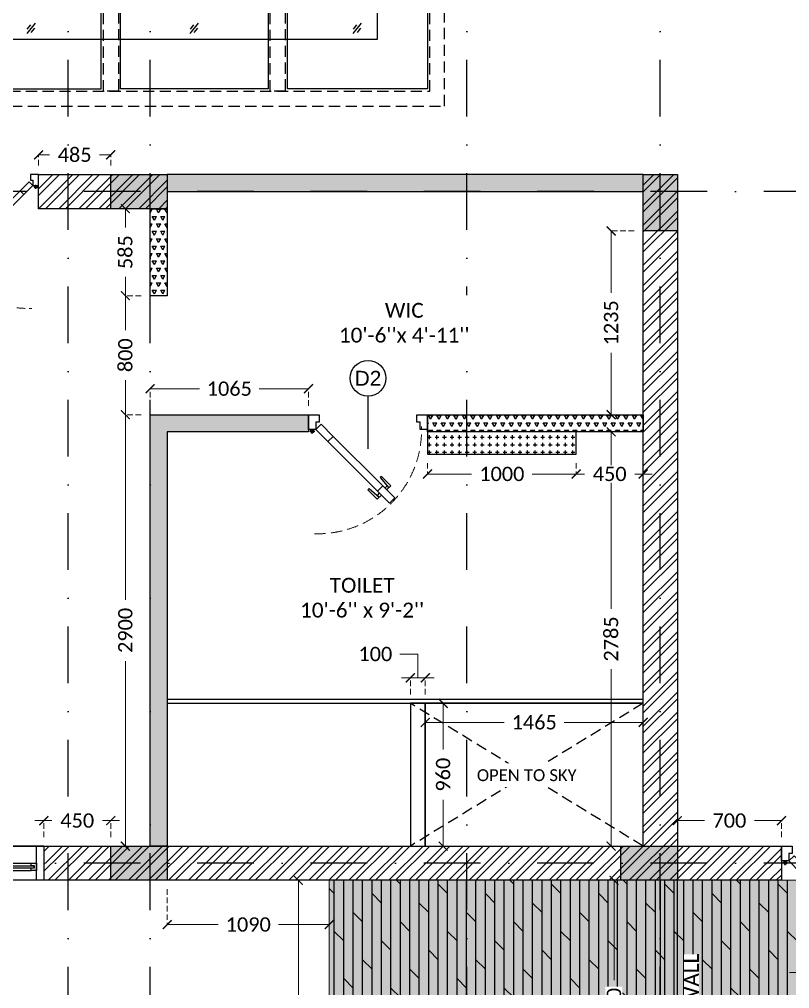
# Model space of a CAD drawing. Header units: millimetres. Extents: x -15000 to 28550, y -17045 to 28620.
# Drawn here: x 4116 to 9295, y -728 to 5787 of the extents above; entities that cross this region are included whole.
import ezdxf
from ezdxf.enums import TextEntityAlignment as Align

# ---------------------------------------------------------------- set-up
doc = ezdxf.new("R2010")
doc.units = ezdxf.units.MM
doc.header["$LTSCALE"] = 150
for name, pattern in [('$ZCDB_AUDIT_GENERATED_701D', [0]), ('3BHK-W(SB)$0$HIDDEN', [0.375, 0.25, -0.125]), ('DASHDOTX2', [50.8, 25.4, -12.7, 0, -12.7]), ('DASHED', [0.75, 0.5, -0.25])]:
    doc.linetypes.add(name, pattern=pattern)
for name, color, linetype in [('ad-Column', 3, 'Continuous'), ('ad-Column Hatch', 125, 'Continuous'), ('ad-Door', 11, 'Continuous'), ('ad-Elevation 10', 8, 'Continuous'), ('ad-Furniture', 8, 'Continuous'), ('ad-Grid', 8, 'DASHDOTX2'), ('ad-Ledge wall', 6, 'Continuous'), ('ad-Text main', 7, 'Continuous'), ('ad-Text Main_Door&window Label', 7, 'Continuous'), ('ad-Wall', 240, 'Continuous'), ('ad-Wall hatch', 8, 'Continuous')]:
    doc.layers.add(name, color=color, linetype=linetype)
doc.layers.add('ad-Dimension', color=5, linetype='Continuous', lineweight=0, true_color=0x0000ff)
doc.layers.add('ad-Glass Sectionline', color=140, linetype='Continuous', true_color=0x00bfff)
doc.layers.add('ad-Verandah', color=7, linetype='Continuous', true_color=0xa57c52)
doc.layers.get('ad-Furniture').off()
doc.styles.add('6 U T S R N_Corridor-Basement$0$Standard', font='arial.ttf')
doc.styles.add('New Text Style', font='arial.ttf', dxfattribs={"height": 100})
doc.styles.get("Standard").update_dxf_attribs({"font": 'calibril.ttf'})
doc.dimstyles.new('A-75-DIM-INT (Framing)', dxfattribs={"dimscale": 100, "dimtxt": 0.8, "dimasz": 0.5, "dimexe": 0, "dimexo": 0.5, "dimgap": 0.5, "dimtad": 0, "dimdec": 0, "dimdsep": 46, "dimtxsty": 'Standard', "dimblk": 'ARCHTICK', "dimcen": 0.025, "dimclrd": 256, "dimclre": 256, "dimclrt": 256, "dimazin": 2, "dimtfac": 1, "dimtdec": 0, "dimtmove": 1, "dimatfit": 0, "dimldrblk": 'ARCHTICK', "dimfxl": 1, "dimtfill": 1, "dimtolj": 1, "dimtzin": 0, "dimarcsym": 0})
pattern_1 = [(60, (4995, 230), (-28.575, 49.49335), [28.575, -28.575]), (120, (4995, 230), (-57.15, 3e-08), [28.575, -28.575]), (0, (4980.712, 254.747), (28.575, 49.49335), [28.575, -28.575])]
pattern_2 = [(60, (4995, 230), (-28.575, 49.49335), [28.575, -28.575]), (120, (4995, 230), (-57.15, 3e-08), [28.575, -28.575]), (0, (4980.712, 254.747), (28.575, 49.49335), [28.575, -28.575])]

# ---------------------------------------------------------------- blocks, each defined once
blk = doc.blocks.new('1625E_Grid')
at = {"layer": 'ad-Grid', "ltscale": 0.1}
for points in [[(5348.6, -4463.6), (5348.6, -4213.6), (4995, -4010), (4995, 16020), (5348.6, 16223.6), (5348.6, 16473.6)], [(4445, -4010), (4445, 16020)], [(7125, -4010), (7125, 16020)], [(8425, -4010), (8425, 16020)], [(15600, 4630), (-1800, 4630)], [(15600, 115), (-1800, 115)]]:
    blk.add_lwpolyline(points, dxfattribs=at)
blk = doc.blocks.new('zw$3055')
at = {"layer": 'ad-Verandah', "transparency": 33554559}
h = blk.add_hatch(color=256, dxfattribs=at)
h.dxf.hatch_style = 1
h.paths.add_polyline_path([(13640, -8875), (12120, -8875), (12120, -13620), (6200, -13620), (6200, -15670), (13640, -15670)])
at = {"layer": 'ad-Verandah', "transparency": 33554687}
h = blk.add_hatch(dxfattribs=at)
h.set_pattern_fill('DOLMIT', color=256, scale=10, angle=90)
h.set_pattern_definition([(90, (-1084315.54, 661200.024), (-63.5, 5e-14), []), (135, (-1084315.54, 661200.02), (-126.999913, -126.999913), [89.80256, -179.605122])])
h.paths.add_polyline_path([(13640, -8875), (12120, -8875), (12120, -13620), (6200, -13620), (6200, -15670), (13640, -15670)])
at = {"layer": 'ad-Verandah', "lineweight": 9}
blk.add_lwpolyline([(13640, -8875), (12120, -8875), (12120, -13620), (6200, -13620), (6200, -15670), (13640, -15670)], close=True, dxfattribs=at)
blk = doc.blocks.new('zw$6AA0')
at = {"layer": 'ad-Column Hatch', "transparency": 33554687}
h = blk.add_hatch(color=256, dxfattribs=at)
h.dxf.hatch_style = 1
h.paths.add_polyline_path([(0, -230), (380, -230), (380, 0), (0, 0)])
at = {"layer": 'ad-Column'}
blk.add_lwpolyline([(0, -230), (380, -230), (380, 0), (0, 0)], close=True, dxfattribs=at)
blk = doc.blocks.new('1625E_Columns')
at = {"layer": 'ad-Column', "xscale": -1}
for p, rotation in [((5110, 4745), 359.9999999999997), ((8310, 4745), 90), ((4730, 0), 180), ((8160, 0), 180)]:
    blk.add_blockref('zw$6AA0', p, dxfattribs=dict(at, rotation=rotation))
blk = doc.blocks.new('A$Cfbd26d3a')
at = {"transparency": 33554559}
h = blk.add_hatch(color=256, dxfattribs=at)
h.dxf.hatch_style = 1
h.set_gradient(color1=(153, 204, 0), color2=(63, 127, 0), name='INVSPHERICAL')
h.paths.add_polyline_path([(0, 960), (-1465, 960), (-1465, 0), (0, 0)])
at = {"layer": 'ad-Elevation 10', "linetype": 'DASHED'}
for points in [[(0, 0), (-1565, 960)], [(0, 960), (-1565, 0)]]:
    blk.add_lwpolyline(points, dxfattribs=at)
at = {"layer": 'ad-Elevation 10'}
for points in [[(-1565, 0), (-1465, 0), (-1465, 960), (-1565, 960)], [(0, 960), (-1465, 960), (-1465, 0), (0, 0)]]:
    blk.add_lwpolyline(points, close=True, dxfattribs=at)
at = {"layer": 'ad-Text main', "color": 0, "insert": (-782.6, 476.4), "char_height": 80, "width": 664.949, "attachment_point": 5, "bg_fill": 2}
blk.add_mtext('OPEN TO SKY', dxfattribs=at)
blk = doc.blocks.new('$ZCDB_AUDIT_GENERATED_C85C')
at = {"color": 8}
for points in [[(675, 75), (141.8, 359.5)], [(625, 75), (75, 75)], [(50, 25), (50, 0), (0, 0), (0, 50), (25, 50)], [(700, 0), (0, 0)], [(625, 25), (75, 25)], [(675, 50), (700, 50), (700, 0), (650, 0), (650, 25)]]:
    blk.add_lwpolyline(points, dxfattribs=at)
for points in [[(75, 25), (25, 25), (25, 75), (75, 75)], [(675, 25), (625, 25), (625, 75), (675, 75)]]:
    blk.add_lwpolyline(points, close=True, dxfattribs=at)
at = {"color": 140}
for points in [[(625, 60), (75, 60)], [(625, 40), (75, 40)]]:
    blk.add_lwpolyline(points, dxfattribs=at)
at = {"color": 8, "linetype": '$ZCDB_AUDIT_GENERATED_701D'}
blk.add_arc((497.1, 38.3), 473.6, 122.81509, 175.55912, dxfattribs=at)
blk = doc.blocks.new('*U69')
blk.add_blockref('$ZCDB_AUDIT_GENERATED_C85C', (0, 0))
blk = doc.blocks.new('zw$D357')
at = {"layer": 'ad-Elevation 10', "insert": (210.4, -857.9), "char_height": 100, "width": 720.07, "attachment_point": 5, "rotation": 90, "style": '6 U T S R N_Corridor-Basement$0$Standard', "bg_fill": 3, "box_fill_scale": 1, "bg_fill_color": 257, "bg_fill_transparency": 0}
blk.add_mtext('{\\fCalibri Light|b0|i0|c0|p34;JAALI WALL}', dxfattribs=at)
blk.add_wipeout([(0, 0), (115, 0), (115, -1750), (0, -1750)])
at = {"layer": 'ad-Elevation 10'}
blk.add_lwpolyline([(115, -1750), (115, 0), (0, 0), (0, -1750)], close=True, dxfattribs=at)
blk = doc.blocks.new('zw$EEF9')
at = {"layer": 'ad-Glass Sectionline'}
for points in [[(-28.2, -34.6), (28.2, 34.6)], [(-26.8, -5.8), (-3.4, 23.4)], [(-0.3, -27.4), (23.6, 1.4)]]:
    blk.add_lwpolyline(points, dxfattribs=at)
blk = doc.blocks.new('A$C27ce84ff')
at = {"true_color": 0x7f5f3f, "transparency": 33554610}
h = blk.add_hatch(dxfattribs=at)
h.set_pattern_fill('DOTS', color=37, scale=20, angle=360)
h.set_pattern_definition([(360, (-800139.518, 271344.397), (15.875, 31.75), [0, -31.75])])
h.paths.add_polyline_path([(450, -2530), (2915, -2530), (2915, -450), (450, -450)])
at = {"layer": 'ad-Elevation 10', "linetype": 'DASHED'}
for points in [[(0, -2980), (3365, -2980), (3365, 0), (0, 0)], [(100, -2880), (3265, -2880), (3265, -100), (100, -100)], [(1071.7, -100), (1171.7, -100), (1171.7, -2880), (1071.7, -2880)], [(2193.3, -100), (2293.3, -100), (2293.3, -2880), (2193.3, -2880)], [(100, -943.3), (3265, -943.3), (3265, -1043.3), (100, -1043.3)], [(100, -1936.7), (3265, -1936.7), (3265, -2036.7), (100, -2036.7)]]:
    blk.add_lwpolyline(points, close=True, dxfattribs=at)
at = {"layer": 'ad-Elevation 10'}
blk.add_lwpolyline([(450, -2530), (2915, -2530), (2915, -450), (450, -450)], close=True, dxfattribs=at)
at = {"layer": 'ad-Glass Sectionline', "transparency": 33554585}
for points in [[(115, -115), (1056.7, -115), (1056.7, -928.3), (115, -928.3)], [(1186.7, -115), (2178.3, -115), (2178.3, -928.3), (1186.7, -928.3)], [(2308.3, -115), (3250, -115), (3250, -928.3), (2308.3, -928.3)], [(115, -1058.3), (1056.7, -1058.3), (1056.7, -1921.7), (115, -1921.7)], [(1186.7, -1058.3), (2178.3, -1058.3), (2178.3, -1921.7), (1186.7, -1921.7)], [(2308.3, -1058.3), (3250, -1058.3), (3250, -1921.7), (2308.3, -1921.7)], [(1056.7, -2051.7), (115, -2051.7), (115, -2865), (1056.7, -2865)], [(1186.7, -2051.7), (2178.3, -2051.7), (2178.3, -2865), (1186.7, -2865)], [(2308.3, -2051.7), (3250, -2051.7), (3250, -2865), (2308.3, -2865)]]:
    blk.add_lwpolyline(points, close=True, dxfattribs=at)
for p in [(585.8, -521.7), (1682.5, -521.7), (2779.2, -521.7), (585.8, -1490), (1682.4, -1488.3), (2779.2, -1490), (585.8, -2458.3), (1682.5, -2458.3), (2779.2, -2458.3)]:
    blk.add_blockref('zw$EEF9', p)
at = {"layer": 'ad-Text main', "insert": (1682.5, 80.9), "char_height": 80, "width": 1164.819, "attachment_point": 5}
blk.add_mtext('SKYLIGHT ABOVE', dxfattribs=at)
blk = doc.blocks.new('zw$2927')
for name, p in [('A$C27ce84ff', (-8510, -5435)), ('A$Cfbd26d3a', (-3810, -13390))]:
    blk.add_blockref(name, p)
at = {"layer": 'ad-Furniture'}
blk.add_blockref('zw$D357', (-3695, -13620), dxfattribs=at)
at = {"layer": 'ad-Glass Sectionline'}
blk.add_lwpolyline([(-3810, -12405), (-7010, -12405), (-7010, -12430), (-3810, -12430)], close=True, dxfattribs=at)
at = {"xscale": -1, "rotation": 179.9999999999999}
blk.add_blockref('*U69', (-6075, -12405), dxfattribs=at)
blk = doc.blocks.new('*U76')
for p, q in [((8.3, -111.1), (41.7, -111.1)), ((25, -127.8), (25, -94.4)), ((528.5, -478), (513.6, -492.9)), ((463.3, -543.1), (478.2, -528.2))]:
    blk.add_line(p, q)
for points in [[(50, -100), (0, -100), (0, 0), (71.4, 0), (71.4, -35.7), (71.4, -50), (50, -50)], [(750, -100), (750, -50), (728.6, -50), (728.6, -35.7), (728.6, 0), (800, 0), (800, -100)], [(50, -100), (130.8, -180.8), (166.2, -145.5), (85.4, -64.6)], [(130.8, -180.8), (464.2, -514.2), (499.5, -478.8), (166.2, -145.5)], [(545, -595), (464.2, -514.2), (499.5, -478.8), (580.3, -559.6)]]:
    blk.add_lwpolyline(points, close=True)
for points in [[(525.4, -504.7), (552.8, -477.2), (490, -414.3), (482.2, -422.2), (539.2, -490.8)], [(490, -540), (462.5, -567.5), (399.7, -504.7), (407.6, -496.8), (476.2, -553.8)]]:
    blk.add_lwpolyline(points)
blk.add_circle((25, -111.1), 11.1)
at = {"color": 8, "linetype": 'DASHED', "lineweight": 0}
blk.add_arc((62.1, -102.1), 698.3, 268.18808, 1.81192, dxfattribs=at)
at = {"layer": 'ad-Text Main_Door&window Label'}
blk.add_line((400, 125), (400, -230), dxfattribs=at)
blk.add_circle((400.3, 245), 120, dxfattribs=at)
at = {"layer": 'ad-Text Main_Door&window Label', "style": 'New Text Style'}
blk.add_attdef('D1', text='', height=100, dxfattribs=at).set_placement((400.3, 245), align=Align.MIDDLE_CENTER)
blk = doc.blocks.new('*U77')
for p, q in [((-8.3, -111.1), (-41.7, -111.1)), ((-25, -127.8), (-25, -94.4)), ((-563.8, -513.3), (-548.9, -528.2)), ((-498.7, -578.5), (-513.6, -563.6))]:
    blk.add_line(p, q)
for points in [[(-800, -100), (-800, -50), (-778.6, -50), (-778.6, -35.7), (-778.6, 0), (-850, 0), (-850, -100)], [(-50, -100), (0, -100), (0, 0), (-71.4, 0), (-71.4, -35.7), (-71.4, -50), (-50, -50)], [(-50, -100), (-130.8, -180.8), (-166.2, -145.5), (-85.4, -64.6)], [(-130.8, -180.8), (-499.5, -549.5), (-534.9, -514.2), (-166.2, -145.5)], [(-580.3, -630.3), (-499.5, -549.5), (-534.9, -514.2), (-615.7, -595)]]:
    blk.add_lwpolyline(points, close=True)
for points in [[(-560.7, -540), (-588.2, -512.5), (-525.4, -449.7), (-517.5, -457.6), (-574.5, -526.2)], [(-525.4, -575.4), (-497.9, -602.8), (-435.1, -540), (-442.9, -532.2), (-511.5, -589.2)]]:
    blk.add_lwpolyline(points)
blk.add_circle((-25, -111.1), 11.1)
at = {"color": 8, "linetype": 'DASHED', "lineweight": 0}
blk.add_arc((-66, -108.5), 741.9, 178.18808, 271.81192, dxfattribs=at)
at = {"layer": 'ad-Text Main_Door&window Label'}
blk.add_line((-425, 125), (-425, -230), dxfattribs=at)
blk.add_circle((-425.3, 245), 120, dxfattribs=at)
at = {"layer": 'ad-Text Main_Door&window Label', "style": 'New Text Style'}
blk.add_attdef('D1', text='', height=100, dxfattribs=at).set_placement((-425.3, 245), align=Align.MIDDLE_CENTER)
blk = doc.blocks.new('$ZCDB_AUDIT_GENERATED_C7DC')
blk.add_wipeout([(0, 230), (900, 230), (900, 0), (0, 0)]).dxf.layer = 'ad-Elevation 10'
at = {"layer": 'ad-Elevation 10'}
for points in [[(900, 230), (0, 230)], [(900, 0), (0, 0)]]:
    blk.add_lwpolyline(points, dxfattribs=at)
for points in [[(50, 0), (50, 230), (0, 230), (0, 0)], [(850, 0), (900, 0), (900, 230), (850, 230)], [(467.5, 133), (467.5, 115), (432.5, 115), (432.5, 165), (467.5, 165), (467.5, 147), (445.5, 147), (445.5, 133)], [(815, 133), (815, 115), (850, 115), (850, 165), (815, 165), (815, 147), (837, 147), (837, 133)], [(85, 83), (85, 65), (50, 65), (50, 115), (85, 115), (85, 97), (63, 97), (63, 83)], [(432.5, 83), (432.5, 65), (467.5, 65), (467.5, 115), (432.5, 115), (432.5, 97), (454.5, 97), (454.5, 83)]]:
    blk.add_lwpolyline(points, close=True, dxfattribs=at)
at = {"layer": 'ad-Glass Sectionline'}
for points in [[(450, 145), (835, 145), (835, 135), (450, 135)], [(450, 95), (65, 95), (65, 85), (450, 85)]]:
    blk.add_lwpolyline(points, close=True, dxfattribs=at)
for points in [[(467.5, 165), (815, 165)], [(432.5, 115), (85, 115)], [(467.5, 115), (815, 115)], [(432.5, 65), (85, 65)]]:
    blk.add_lwpolyline(points, dxfattribs=at)
blk = doc.blocks.new('*U60')
blk.add_blockref('$ZCDB_AUDIT_GENERATED_C7DC', (0, 0))
blk = doc.blocks.new('*U73')
for p, q in [((-8.3, -111.1), (-41.7, -111.1)), ((-25, -127.8), (-25, -94.4)), ((-811.3, -760.8), (-796.4, -775.7)), ((-746.2, -826), (-761.1, -811.1))]:
    blk.add_line(p, q)
for points in [[(-1150, -100), (-1150, -50), (-1128.6, -50), (-1128.6, -35.7), (-1128.6, 0), (-1200, 0), (-1200, -100)], [(-50, -100), (0, -100), (0, 0), (-71.4, 0), (-71.4, -35.7), (-71.4, -50), (-50, -50)], [(-50, -100), (-130.8, -180.8), (-166.2, -145.5), (-85.4, -64.6)], [(-130.8, -180.8), (-747, -797), (-782.4, -761.6), (-166.2, -145.5)], [(-827.8, -877.8), (-747, -797), (-782.4, -761.6), (-863.2, -842.5)]]:
    blk.add_lwpolyline(points, close=True)
for points in [[(-808.2, -787.5), (-835.7, -760), (-772.9, -697.2), (-765, -705), (-822, -773.7)], [(-772.8, -822.8), (-745.4, -850.3), (-682.5, -787.5), (-690.4, -779.7), (-759, -836.7)]]:
    blk.add_lwpolyline(points)
blk.add_circle((-25, -111.1), 11.1)
at = {"color": 8, "linetype": 'DASHED', "lineweight": 0}
blk.add_arc((-93.1, -153.1), 1047.4, 178.18808, 271.81192, dxfattribs=at)
at = {"layer": 'ad-Text Main_Door&window Label'}
blk.add_line((-600, 125), (-600, -230), dxfattribs=at)
blk.add_circle((-600.3, 245), 120, dxfattribs=at)
at = {"layer": 'ad-Text Main_Door&window Label', "style": 'New Text Style'}
blk.add_attdef('D1', text='', height=100, dxfattribs=at).set_placement((-600.3, 245), align=Align.MIDDLE_CENTER)
blk = doc.blocks.new('zw$42B5')
at = {"layer": 'ad-Wall hatch', "transparency": 33554610}
h = blk.add_hatch(dxfattribs=at)
h.set_pattern_fill('ANSI32', color=256, scale=10)
h.paths.add_polyline_path([(8310, 4745), (8540, 4745), (8540, 230), (9240, 230), (9240, 0), (0, 0), (0, 4745), (2830, 4745), (2830, 8645), (0, 8645), (0, 13620), (12120, 13620), (12120, 10220), (11890, 10220), (11890, 13390), (7240, 13390), (7240, 8645), (7010, 8645), (7010, 13390), (230, 13390), (230, 8875), (3345, 8875), (3345, 8645), (3060, 8645), (3060, 4745), (3345, 4745), (3345, 4515), (230, 4515), (230, 230), (8310, 230)])
h = blk.add_hatch(dxfattribs=at)
h.set_pattern_fill('ANSI32', color=256, scale=10)
h.paths.add_polyline_path([(5110, 4745), (5110, 4515), (4245, 4515), (4245, 4745)])
h = blk.add_hatch(dxfattribs=at)
h.set_pattern_fill('TRIANG', color=256, scale=6)
h.set_pattern_definition(pattern_2)
h.paths.add_polyline_path([(5110, 4630), (8310, 4630), (8310, 4745), (5110, 4745)])
h = blk.add_hatch(dxfattribs=at)
h.set_pattern_fill('TRIANG', color=256, scale=6)
h.set_pattern_definition(pattern_2)
h.paths.add_polyline_path([(4995, 4515), (5110, 4515), (5110, 3930), (4995, 3930)])
h = blk.add_hatch(dxfattribs=at)
h.set_pattern_fill('TRIANG', color=256, scale=6)
h.set_pattern_definition(pattern_1)
h.paths.add_polyline_path([(6060, 3130), (6060, 3015), (5110, 3015), (5110, 230), (4995, 230), (4995, 3130)])
h = blk.add_hatch(dxfattribs=at)
h.set_pattern_fill('TRIANG', color=256, scale=6)
h.set_pattern_definition(pattern_1)
h.paths.add_polyline_path([(6860, 3130), (8310, 3130), (8310, 3015), (6860, 3015)])
h = blk.add_hatch(dxfattribs=at)
h.set_pattern_fill('PLUS', color=256, scale=2)
h.set_pattern_definition([(0, (6860, 2877.7), (0, 50.8), [25.4, -25.4]), (90, (6872.7, 2865), (-50.8, 3e-15), [25.4, -25.4])])
h.paths.add_polyline_path([(6860, 2865), (7860, 2865), (7860, 3015), (6860, 3015)])
at = {"layer": 'ad-Ledge wall'}
blk.add_lwpolyline([(6860, 2865), (7860, 2865), (7860, 3015), (6860, 3015)], close=True, dxfattribs=at)
at = {"layer": 'ad-Wall'}
for points in [[(5110, 4745), (5110, 4515), (4245, 4515), (4245, 4745)], [(5110, 4630), (8310, 4630), (8310, 4745), (5110, 4745)], [(4995, 4515), (5110, 4515), (5110, 3930), (4995, 3930)], [(6060, 3130), (6060, 3015), (5110, 3015), (5110, 230), (4995, 230), (4995, 3130)], [(6860, 3130), (8310, 3130), (8310, 3015), (6860, 3015)]]:
    blk.add_lwpolyline(points, close=True, dxfattribs=at)
at = {"layer": 'ad-Door', "ltscale": 5, "xscale": 0.7499999997027537, "yscale": 0.7499999997027537, "zscale": 0.7499999997027537}
blk.add_blockref('*U73', (4245, 4745), dxfattribs=at).add_auto_attribs({'D1': 'D1'})
at = {"layer": 'ad-Door', "ltscale": 5, "rotation": 359.9999999999999}
blk.add_blockref('*U76', (6060, 3130), dxfattribs=at).add_auto_attribs({'D1': 'D2'})
at = {"layer": 'ad-Door', "ltscale": 5}
ref = blk.add_blockref('*U77', (9240, 230), dxfattribs=dict(at, xscale=-1, rotation=359.9999999999999))
ref.add_attrib('D1', 'D3', dxfattribs={"layer": 'ad-Text Main_Door&window Label', "height": 100, "rotation": 360, "style": 'New Text Style'}).set_placement((9665.3, 476.8), align=Align.MIDDLE_CENTER)
at = {"xscale": -1, "rotation": 179.9999999999999}
blk.add_blockref('*U60', (3380, 230), dxfattribs=at)
at = {"layer": 'ad-Wall'}
blk.add_lwpolyline([(3060, 8645), (3060, 4745), (3345, 4745), (3345, 4515), (230, 4515), (230, 230), (8310, 230), (8310, 4745), (8540, 4745), (8540, 230), (9240, 230), (9240, 0), (0, 0), (0, 4745), (2830, 4745), (2830, 8645)], dxfattribs=at)
blk = doc.blocks.new('zw$3849')
at = {"layer": 'ad-Text main', "char_height": 100, "width": 1424.195, "attachment_point": 5, "bg_fill": 2}
for s, insert in [("WIC\\P10'-6''x 4'-11''", (6703.8, 3747.8)), ("TOILET\\P10'-6'' x 9'-2''", (6420.7, 1899.4))]:
    blk.add_mtext(s, dxfattribs=dict(at, insert=insert))
blk = doc.blocks.new('1625_East Villa')
at = {"layer": 'ad-Verandah'}
blk.add_blockref('zw$3055', (0, 13620), dxfattribs=at)
at = {"layer": 'ad-Furniture'}
blk.add_blockref('zw$2927', (12120, 13620), dxfattribs=at)
at = {"layer": 'ad-Wall'}
blk.add_blockref('zw$42B5', (0, 0), dxfattribs=at)
at = {"layer": 'ad-Text main'}
blk.add_blockref('zw$3849', (0, 0), dxfattribs=at)
blk.add_blockref('1625E_Columns', (0, 0))
blk = doc.blocks.new('_ArchTick')
at = {"color": 0, "linetype": 'ByBlock', "const_width": 0.15}
blk.add_lwpolyline([(-0.5, -0.5), (0.5, 0.5)], dxfattribs=at)
blk = doc.blocks.new('*D202')
at = {"layer": 'ad-Dimension', "linetype": '3BHK-W(SB)$0$HIDDEN', "lineweight": -2}
for p, q in [((8250, -9255), (8094.8, -9255)), ((8250, -10490), (8094.8, -10490))]:
    blk.add_line(p, q, dxfattribs=at)
at = {"layer": 'ad-Dimension', "lineweight": -2}
for p, q in [((8094.8, -9255), (8094.8, -9671.2)), ((8094.8, -10490), (8094.8, -10073.8))]:
    blk.add_line(p, q, dxfattribs=at)
at = {"layer": 'Defpoints', "color": 0}
for p in [(8310, -9255), (8094.8, -10490), (8310, -10490)]:
    blk.add_point(p, dxfattribs=at)
at = {"layer": 'ad-Dimension', "lineweight": -2, "xscale": 60, "yscale": 60, "zscale": 60}
for p, rotation in [((8094.8, -9255), 90), ((8094.8, -10490), 270)]:
    blk.add_blockref('_ArchTick', p, dxfattribs=dict(at, rotation=rotation))
at = {"layer": 'ad-Dimension', "insert": (8094.8, -9872.5), "char_height": 96, "attachment_point": 5, "rotation": 90, "bg_fill": 3, "box_fill_scale": 1.1, "bg_fill_color": 257, "bg_fill_transparency": 0}
blk.add_mtext('\\A1;1235', dxfattribs=at)
blk = doc.blocks.new('*D203')
at = {"layer": 'ad-Dimension', "linetype": '3BHK-W(SB)$0$HIDDEN', "lineweight": -2}
for p, q in [((8250, -10605), (8094.8, -10605)), ((8250, -13390), (8094.8, -13390))]:
    blk.add_line(p, q, dxfattribs=at)
at = {"layer": 'ad-Dimension', "lineweight": -2}
for p, q in [((8094.8, -10605), (8094.8, -11793.9)), ((8094.8, -13390), (8094.8, -12201.1))]:
    blk.add_line(p, q, dxfattribs=at)
at = {"layer": 'Defpoints', "color": 0}
for p in [(8310, -10605), (8094.8, -13390), (8310, -13390)]:
    blk.add_point(p, dxfattribs=at)
at = {"layer": 'ad-Dimension', "lineweight": -2, "xscale": 60, "yscale": 60, "zscale": 60}
for p, rotation in [((8094.8, -10605), 90), ((8094.8, -13390), 270)]:
    blk.add_blockref('_ArchTick', p, dxfattribs=dict(at, rotation=rotation))
at = {"layer": 'ad-Dimension', "insert": (8094.8, -11997.5), "char_height": 96, "attachment_point": 5, "rotation": 90, "bg_fill": 3, "box_fill_scale": 1.1, "bg_fill_color": 257, "bg_fill_transparency": 0}
blk.add_mtext('\\A1;2785', dxfattribs=at)
blk = doc.blocks.new('*D204')
at = {"layer": 'ad-Dimension', "linetype": '3BHK-W(SB)$0$HIDDEN', "lineweight": -2}
for p, q in [((4995, -10430), (4995, -10315.3)), ((6060, -10430), (6060, -10315.3))]:
    blk.add_line(p, q, dxfattribs=at)
at = {"layer": 'ad-Dimension', "lineweight": -2}
for p, q in [((4995, -10315.3), (5326.2, -10315.3)), ((6060, -10315.3), (5728.8, -10315.3))]:
    blk.add_line(p, q, dxfattribs=at)
at = {"layer": 'Defpoints', "color": 0}
for p in [(6060, -10315.3), (4995, -10490), (6060, -10490)]:
    blk.add_point(p, dxfattribs=at)
at = {"layer": 'ad-Dimension', "lineweight": -2, "xscale": 60, "yscale": 60, "zscale": 60, "rotation": 180}
blk.add_blockref('_ArchTick', (4995, -10315.3), dxfattribs=at)
at = {"layer": 'ad-Dimension', "lineweight": -2, "xscale": 60, "yscale": 60, "zscale": 60}
blk.add_blockref('_ArchTick', (6060, -10315.3), dxfattribs=at)
at = {"layer": 'ad-Dimension', "insert": (5527.5, -10315.3), "char_height": 96, "attachment_point": 5, "bg_fill": 3, "box_fill_scale": 1.1, "bg_fill_color": 257, "bg_fill_transparency": 0}
blk.add_mtext('\\A1;1065', dxfattribs=at)
blk = doc.blocks.new('*D226')
at = {"layer": 'ad-Dimension', "linetype": '3BHK-W(SB)$0$HIDDEN', "lineweight": -2}
for p, q in [((8540, -13330), (8540, -13218.6)), ((9240, -13330), (9240, -13218.6))]:
    blk.add_line(p, q, dxfattribs=at)
at = {"layer": 'ad-Dimension', "lineweight": -2}
for p, q in [((8540, -13218.6), (8721.9, -13218.6)), ((9240, -13218.6), (9058.1, -13218.6))]:
    blk.add_line(p, q, dxfattribs=at)
at = {"layer": 'Defpoints', "color": 0}
for p in [(9240, -13218.6), (8540, -13390), (9240, -13390)]:
    blk.add_point(p, dxfattribs=at)
at = {"layer": 'ad-Dimension', "lineweight": -2, "xscale": 60, "yscale": 60, "zscale": 60, "rotation": 180}
blk.add_blockref('_ArchTick', (8540, -13218.6), dxfattribs=at)
at = {"layer": 'ad-Dimension', "lineweight": -2, "xscale": 60, "yscale": 60, "zscale": 60}
blk.add_blockref('_ArchTick', (9240, -13218.6), dxfattribs=at)
at = {"layer": 'ad-Dimension', "insert": (8890, -13218.6), "char_height": 96, "attachment_point": 5, "bg_fill": 3, "box_fill_scale": 1.1, "bg_fill_color": 257, "bg_fill_transparency": 0}
blk.add_mtext('\\A1;700', dxfattribs=at)
blk = doc.blocks.new('*D230')
at = {"layer": 'ad-Dimension', "lineweight": -2}
for p, q in [((4280, -13218.6), (4220, -13218.6)), ((4280, -13218.6), (4334.9, -13218.6)), ((4730, -13218.6), (4675.1, -13218.6)), ((4730, -13218.6), (4790, -13218.6))]:
    blk.add_line(p, q, dxfattribs=at)
at = {"layer": 'ad-Dimension', "linetype": '3BHK-W(SB)$0$HIDDEN', "lineweight": -2}
for p, q in [((4280, -13330), (4280, -13218.6)), ((4730, -13330), (4730, -13218.6))]:
    blk.add_line(p, q, dxfattribs=at)
at = {"layer": 'Defpoints', "color": 0}
for p in [(4730, -13218.6), (4280, -13390), (4730, -13390)]:
    blk.add_point(p, dxfattribs=at)
at = {"layer": 'ad-Dimension', "lineweight": -2, "xscale": 60, "yscale": 60, "zscale": 60}
blk.add_blockref('_ArchTick', (4280, -13218.6), dxfattribs=at)
at = {"layer": 'ad-Dimension', "lineweight": -2, "xscale": 60, "yscale": 60, "zscale": 60, "rotation": 180}
blk.add_blockref('_ArchTick', (4730, -13218.6), dxfattribs=at)
at = {"layer": 'ad-Dimension', "insert": (4505, -13218.6), "char_height": 96, "attachment_point": 5, "bg_fill": 3, "box_fill_scale": 1.1, "bg_fill_color": 257, "bg_fill_transparency": 0}
blk.add_mtext('\\A1;450', dxfattribs=at)
blk = doc.blocks.new('*D233')
at = {"layer": 'ad-Dimension', "linetype": '3BHK-W(SB)$0$HIDDEN', "lineweight": -2}
for p, q in [((4935, -10490), (4828.4, -10490)), ((4935, -13390), (4828.4, -13390))]:
    blk.add_line(p, q, dxfattribs=at)
at = {"layer": 'ad-Dimension', "lineweight": -2}
for p, q in [((4828.4, -10490), (4828.4, -11734.3)), ((4828.4, -13390), (4828.4, -12145.7))]:
    blk.add_line(p, q, dxfattribs=at)
at = {"layer": 'Defpoints', "color": 0}
for p in [(4995, -10490), (4828.4, -13390), (4995, -13390)]:
    blk.add_point(p, dxfattribs=at)
at = {"layer": 'ad-Dimension', "lineweight": -2, "xscale": 60, "yscale": 60, "zscale": 60}
for p, rotation in [((4828.4, -10490), 90), ((4828.4, -13390), 270)]:
    blk.add_blockref('_ArchTick', p, dxfattribs=dict(at, rotation=rotation))
at = {"layer": 'ad-Dimension', "insert": (4828.4, -11940), "char_height": 96, "attachment_point": 5, "rotation": 90, "bg_fill": 3, "box_fill_scale": 1.1, "bg_fill_color": 257, "bg_fill_transparency": 0}
blk.add_mtext('\\A1;2900', dxfattribs=at)
blk = doc.blocks.new('*D234')
at = {"layer": 'ad-Dimension', "linetype": '3BHK-W(SB)$0$HIDDEN', "lineweight": -2}
for p, q in [((6860, -10815), (6860, -10888.6)), ((7860, -10815), (7860, -10888.6))]:
    blk.add_line(p, q, dxfattribs=at)
at = {"layer": 'ad-Dimension', "lineweight": -2}
for p, q in [((6860, -10888.6), (7156.6, -10888.6)), ((7860, -10888.6), (7563.4, -10888.6))]:
    blk.add_line(p, q, dxfattribs=at)
at = {"layer": 'Defpoints', "color": 0}
for p in [(6860, -10755), (7860, -10755), (7860, -10888.6)]:
    blk.add_point(p, dxfattribs=at)
at = {"layer": 'ad-Dimension', "lineweight": -2, "xscale": 60, "yscale": 60, "zscale": 60, "rotation": 180}
blk.add_blockref('_ArchTick', (6860, -10888.6), dxfattribs=at)
at = {"layer": 'ad-Dimension', "lineweight": -2, "xscale": 60, "yscale": 60, "zscale": 60}
blk.add_blockref('_ArchTick', (7860, -10888.6), dxfattribs=at)
at = {"layer": 'ad-Dimension', "insert": (7360, -10888.6), "char_height": 96, "attachment_point": 5, "bg_fill": 3, "box_fill_scale": 1.1, "bg_fill_color": 257, "bg_fill_transparency": 0}
blk.add_mtext('\\A1;1000', dxfattribs=at)
blk = doc.blocks.new('*D236')
at = {"layer": 'ad-Dimension', "linetype": '3BHK-W(SB)$0$HIDDEN', "lineweight": -2}
for p, q in [((4245, -8815), (4245, -8743.1)), ((4730, -8815), (4730, -8743.1))]:
    blk.add_line(p, q, dxfattribs=at)
at = {"layer": 'ad-Dimension', "lineweight": -2}
for p, q in [((4245, -8743.1), (4319.5, -8743.1)), ((4730, -8743.1), (4655.5, -8743.1))]:
    blk.add_line(p, q, dxfattribs=at)
at = {"layer": 'Defpoints', "color": 0}
for p in [(4730, -8743.1), (4245, -8875), (4730, -8875)]:
    blk.add_point(p, dxfattribs=at)
at = {"layer": 'ad-Dimension', "lineweight": -2, "xscale": 60, "yscale": 60, "zscale": 60, "rotation": 180}
blk.add_blockref('_ArchTick', (4245, -8743.1), dxfattribs=at)
at = {"layer": 'ad-Dimension', "lineweight": -2, "xscale": 60, "yscale": 60, "zscale": 60}
blk.add_blockref('_ArchTick', (4730, -8743.1), dxfattribs=at)
at = {"layer": 'ad-Dimension', "insert": (4487.5, -8743.1), "char_height": 96, "attachment_point": 5, "bg_fill": 3, "box_fill_scale": 1.1, "bg_fill_color": 257, "bg_fill_transparency": 0}
blk.add_mtext('\\A1;485', dxfattribs=at)
blk = doc.blocks.new('*D238')
at = {"layer": 'ad-Dimension', "linetype": '3BHK-W(SB)$0$HIDDEN', "lineweight": -2}
for p, q in [((4935, -9105), (4828.4, -9105)), ((4935, -9690), (4828.4, -9690))]:
    blk.add_line(p, q, dxfattribs=at)
at = {"layer": 'ad-Dimension', "lineweight": -2}
for p, q in [((4828.4, -9105), (4828.4, -9231.3)), ((4828.4, -9690), (4828.4, -9563.7))]:
    blk.add_line(p, q, dxfattribs=at)
at = {"layer": 'Defpoints', "color": 0}
for p in [(4995, -9105), (4828.4, -9690), (4995, -9690)]:
    blk.add_point(p, dxfattribs=at)
at = {"layer": 'ad-Dimension', "lineweight": -2, "xscale": 60, "yscale": 60, "zscale": 60}
for p, rotation in [((4828.4, -9105), 90), ((4828.4, -9690), 270)]:
    blk.add_blockref('_ArchTick', p, dxfattribs=dict(at, rotation=rotation))
at = {"layer": 'ad-Dimension', "insert": (4828.4, -9397.5), "char_height": 96, "attachment_point": 5, "rotation": 90, "bg_fill": 3, "box_fill_scale": 1.1, "bg_fill_color": 257, "bg_fill_transparency": 0}
blk.add_mtext('\\A1;585', dxfattribs=at)
blk = doc.blocks.new('*D239')
at = {"layer": 'ad-Dimension', "linetype": '3BHK-W(SB)$0$HIDDEN', "lineweight": -2}
for p, q in [((4935, -9690), (4828.4, -9690)), ((4935, -10490), (4828.4, -10490))]:
    blk.add_line(p, q, dxfattribs=at)
at = {"layer": 'ad-Dimension', "lineweight": -2}
for p, q in [((4828.4, -9690), (4828.4, -9921.4)), ((4828.4, -10490), (4828.4, -10258.6))]:
    blk.add_line(p, q, dxfattribs=at)
at = {"layer": 'Defpoints', "color": 0}
for p in [(4995, -9690), (4828.4, -10490), (4995, -10490)]:
    blk.add_point(p, dxfattribs=at)
at = {"layer": 'ad-Dimension', "lineweight": -2, "xscale": 60, "yscale": 60, "zscale": 60}
for p, rotation in [((4828.4, -9690), 90), ((4828.4, -10490), 270)]:
    blk.add_blockref('_ArchTick', p, dxfattribs=dict(at, rotation=rotation))
at = {"layer": 'ad-Dimension', "insert": (4828.4, -10090), "char_height": 96, "attachment_point": 5, "rotation": 90, "bg_fill": 3, "box_fill_scale": 1.1, "bg_fill_color": 257, "bg_fill_transparency": 0}
blk.add_mtext('\\A1;800', dxfattribs=at)
blk = doc.blocks.new('*D246')
at = {"layer": 'ad-Dimension', "linetype": '3BHK-W(SB)$0$HIDDEN', "lineweight": -2}
for p, q in [((6140, -13620), (5991.9, -13620)), ((6140, -15670), (5991.9, -15670))]:
    blk.add_line(p, q, dxfattribs=at)
at = {"layer": 'ad-Dimension', "lineweight": -2}
for p, q in [((5991.9, -13620), (5991.9, -14439.3)), ((5991.9, -15670), (5991.9, -14850.7))]:
    blk.add_line(p, q, dxfattribs=at)
at = {"layer": 'Defpoints', "color": 0}
for p in [(5991.9, -13620), (6200, -13620), (6200, -15670)]:
    blk.add_point(p, dxfattribs=at)
at = {"layer": 'ad-Dimension', "lineweight": -2, "xscale": 60, "yscale": 60, "zscale": 60}
for p, rotation in [((5991.9, -13620), 90), ((5991.9, -15670), 270)]:
    blk.add_blockref('_ArchTick', p, dxfattribs=dict(at, rotation=rotation))
at = {"layer": 'ad-Dimension', "insert": (5991.9, -14645), "char_height": 96, "attachment_point": 5, "rotation": 90, "bg_fill": 3, "box_fill_scale": 1.1, "bg_fill_color": 257, "bg_fill_transparency": 0}
blk.add_mtext('\\A1;2050', dxfattribs=at)
blk = doc.blocks.new('*D247')
at = {"layer": 'ad-Dimension', "linetype": '3BHK-W(SB)$0$HIDDEN', "lineweight": -2}
for p, q in [((5110, -13680), (5110, -13917.2)), ((6200, -13680), (6200, -13917.2))]:
    blk.add_line(p, q, dxfattribs=at)
at = {"layer": 'ad-Dimension', "lineweight": -2}
for p, q in [((5110, -13917.2), (5451.6, -13917.2)), ((6200, -13917.2), (5858.4, -13917.2))]:
    blk.add_line(p, q, dxfattribs=at)
at = {"layer": 'Defpoints', "color": 0}
for p in [(5110, -13620), (6200, -13620), (6200, -13917.2)]:
    blk.add_point(p, dxfattribs=at)
at = {"layer": 'ad-Dimension', "lineweight": -2, "xscale": 60, "yscale": 60, "zscale": 60, "rotation": 180}
blk.add_blockref('_ArchTick', (5110, -13917.2), dxfattribs=at)
at = {"layer": 'ad-Dimension', "lineweight": -2, "xscale": 60, "yscale": 60, "zscale": 60}
blk.add_blockref('_ArchTick', (6200, -13917.2), dxfattribs=at)
at = {"layer": 'ad-Dimension', "insert": (5655, -13917.2), "char_height": 96, "attachment_point": 5, "bg_fill": 3, "box_fill_scale": 1.1, "bg_fill_color": 257, "bg_fill_transparency": 0}
blk.add_mtext('\\A1;1090', dxfattribs=at)
blk = doc.blocks.new('*D248')
at = {"layer": 'ad-Dimension', "linetype": '3BHK-W(SB)$0$HIDDEN', "lineweight": -2}
for p, q in [((8180, -13620), (8114.1, -13620)), ((8180, -15370), (8114.1, -15370))]:
    blk.add_line(p, q, dxfattribs=at)
at = {"layer": 'ad-Dimension', "lineweight": -2}
for p, q in [((8114.1, -13620), (8114.1, -14291.6)), ((8114.1, -15370), (8114.1, -14698.4))]:
    blk.add_line(p, q, dxfattribs=at)
at = {"layer": 'Defpoints', "color": 0}
for p in [(8114.1, -13620), (8240, -13620), (8240, -15370)]:
    blk.add_point(p, dxfattribs=at)
at = {"layer": 'ad-Dimension', "lineweight": -2, "xscale": 60, "yscale": 60, "zscale": 60}
for p, rotation in [((8114.1, -13620), 90), ((8114.1, -15370), 270)]:
    blk.add_blockref('_ArchTick', p, dxfattribs=dict(at, rotation=rotation))
at = {"layer": 'ad-Dimension', "insert": (8114.1, -14495), "char_height": 96, "attachment_point": 5, "rotation": 90, "bg_fill": 3, "box_fill_scale": 1.1, "bg_fill_color": 257, "bg_fill_transparency": 0}
blk.add_mtext('\\A1;1750', dxfattribs=at)
blk = doc.blocks.new('*D258')
at = {"layer": 'ad-Dimension', "linetype": '3BHK-W(SB)$0$HIDDEN', "lineweight": -2}
for p, q in [((7860, -10815), (7860, -10888.6)), ((8310, -10815), (8310, -10888.6))]:
    blk.add_line(p, q, dxfattribs=at)
at = {"layer": 'ad-Dimension', "lineweight": -2}
for p, q in [((7860, -10888.6), (7800, -10888.6)), ((7860, -10888.6), (7914.9, -10888.6)), ((8310, -10888.6), (8255.1, -10888.6)), ((8310, -10888.6), (8370, -10888.6))]:
    blk.add_line(p, q, dxfattribs=at)
at = {"layer": 'Defpoints', "color": 0}
for p in [(7860, -10755), (8310, -10755), (8310, -10888.6)]:
    blk.add_point(p, dxfattribs=at)
at = {"layer": 'ad-Dimension', "lineweight": -2, "xscale": 60, "yscale": 60, "zscale": 60}
blk.add_blockref('_ArchTick', (7860, -10888.6), dxfattribs=at)
at = {"layer": 'ad-Dimension', "lineweight": -2, "xscale": 60, "yscale": 60, "zscale": 60, "rotation": 180}
blk.add_blockref('_ArchTick', (8310, -10888.6), dxfattribs=at)
at = {"layer": 'ad-Dimension', "insert": (8085, -10888.6), "char_height": 96, "attachment_point": 5, "bg_fill": 3, "box_fill_scale": 1.1, "bg_fill_color": 257, "bg_fill_transparency": 0}
blk.add_mtext('\\A1;450', dxfattribs=at)
blk = doc.blocks.new('*D263')
at = {"layer": 'ad-Dimension', "linetype": '3BHK-W(SB)$0$HIDDEN', "lineweight": -2}
for p, q in [((6845, -12490), (6845, -12558.1)), ((8310, -12490), (8310, -12558.1))]:
    blk.add_line(p, q, dxfattribs=at)
at = {"layer": 'ad-Dimension', "lineweight": -2}
for p, q in [((6845, -12558.1), (7376.2, -12558.1)), ((8310, -12558.1), (7778.8, -12558.1))]:
    blk.add_line(p, q, dxfattribs=at)
at = {"layer": 'Defpoints', "color": 0}
for p in [(6845, -12430), (8310, -12430), (8310, -12558.1)]:
    blk.add_point(p, dxfattribs=at)
at = {"layer": 'ad-Dimension', "lineweight": -2, "xscale": 60, "yscale": 60, "zscale": 60, "rotation": 180}
blk.add_blockref('_ArchTick', (6845, -12558.1), dxfattribs=at)
at = {"layer": 'ad-Dimension', "lineweight": -2, "xscale": 60, "yscale": 60, "zscale": 60}
blk.add_blockref('_ArchTick', (8310, -12558.1), dxfattribs=at)
at = {"layer": 'ad-Dimension', "insert": (7577.5, -12558.1), "char_height": 96, "attachment_point": 5, "bg_fill": 3, "box_fill_scale": 1.1, "bg_fill_color": 257, "bg_fill_transparency": 0}
blk.add_mtext('\\A1;1465', dxfattribs=at)
blk = doc.blocks.new('*D264')
at = {"layer": 'ad-Dimension', "linetype": '3BHK-W(SB)$0$HIDDEN', "lineweight": -2}
for p, q in [((6905, -12430), (6965.3, -12430)), ((6905, -13390), (6965.3, -13390))]:
    blk.add_line(p, q, dxfattribs=at)
at = {"layer": 'ad-Dimension', "lineweight": -2}
for p, q in [((6965.3, -12430), (6965.3, -12741.3)), ((6965.3, -13390), (6965.3, -13078.7))]:
    blk.add_line(p, q, dxfattribs=at)
at = {"layer": 'Defpoints', "color": 0}
for p in [(6845, -12430), (6845, -13390), (6965.3, -13390)]:
    blk.add_point(p, dxfattribs=at)
at = {"layer": 'ad-Dimension', "lineweight": -2, "xscale": 60, "yscale": 60, "zscale": 60}
for p, rotation in [((6965.3, -12430), 90), ((6965.3, -13390), 270)]:
    blk.add_blockref('_ArchTick', p, dxfattribs=dict(at, rotation=rotation))
at = {"layer": 'ad-Dimension', "insert": (6965.3, -12910), "char_height": 96, "attachment_point": 5, "rotation": 90, "bg_fill": 3, "box_fill_scale": 1.1, "bg_fill_color": 257, "bg_fill_transparency": 0}
blk.add_mtext('\\A1;960', dxfattribs=at)
blk = doc.blocks.new('*D265')
at = {"layer": 'ad-Dimension', "lineweight": -2}
for p, q in [((6674.5, -12099), (6794.5, -12099)), ((6794.5, -12099), (6795, -12258.7)), ((6745, -12258.7), (6685, -12258.7)), ((6745, -12258.7), (6845, -12258.7)), ((6845, -12258.7), (6905, -12258.7))]:
    blk.add_line(p, q, dxfattribs=at)
at = {"layer": 'ad-Dimension', "linetype": '3BHK-W(SB)$0$HIDDEN', "lineweight": -2}
for p, q in [((6745, -12370), (6745, -12258.7)), ((6845, -12370), (6845, -12258.7))]:
    blk.add_line(p, q, dxfattribs=at)
at = {"layer": 'Defpoints', "color": 0}
for p in [(6845, -12258.7), (6745, -12430), (6845, -12430)]:
    blk.add_point(p, dxfattribs=at)
at = {"layer": 'ad-Dimension', "lineweight": -2, "xscale": 60, "yscale": 60, "zscale": 60}
blk.add_blockref('_ArchTick', (6745, -12258.7), dxfattribs=at)
at = {"layer": 'ad-Dimension', "lineweight": -2, "xscale": 60, "yscale": 60, "zscale": 60, "rotation": 180}
blk.add_blockref('_ArchTick', (6845, -12258.7), dxfattribs=at)
at = {"layer": 'ad-Dimension', "insert": (6509.4, -12099), "char_height": 96, "attachment_point": 5, "bg_fill": 3, "box_fill_scale": 1.1, "bg_fill_color": 257, "bg_fill_transparency": 0}
blk.add_mtext('\\A1;100', dxfattribs=at)
blk = doc.blocks.new('zw$33A2')
at = {"layer": 'ad-Dimension'}
for base, p1, p2, picture, middle in [((4730, -8743.1), (4245, -8875), (4730, -8875), '*D236', (4487.5, -8743.1)), ((6060, -10315.3), (4995, -10490), (6060, -10490), '*D204', (5527.5, -10315.3)), ((7860, -10888.6), (6860, -10755), (7860, -10755), '*D234', (7360, -10888.6)), ((9240, -13218.6), (8540, -13390), (9240, -13390), '*D226', (8890, -13218.6))]:
    dim = blk.add_linear_dim(base=base, p1=p1, p2=p2, dimstyle='A-75-DIM-INT (Framing)', override={"dimscale": 120, "dimblk": 'ArchTick', "dimfxl": 10, "dimtfill": 1, "dimtfillclr": 0}, dxfattribs=at)
    dim.commit()
    dim.dimension.update_dxf_attribs({"geometry": picture, "text_midpoint": middle})
for base, p1, p2, picture, middle in [((4828.4, -9690), (4995, -9105), (4995, -9690), '*D238', (4828.4, -9397.5)), ((8094.8, -10490), (8310, -9255), (8310, -10490), '*D202', (8094.8, -9872.5)), ((8094.8, -13390), (8310, -10605), (8310, -13390), '*D203', (8094.8, -11997.5)), ((5991.9, -13620), (6200, -15670), (6200, -13620), '*D246', (5991.9, -14645)), ((8114.1, -13620), (8240, -15370), (8240, -13620), '*D248', (8114.1, -14495))]:
    dim = blk.add_linear_dim(base=base, p1=p1, p2=p2, angle=90, dimstyle='A-75-DIM-INT (Framing)', override={"dimscale": 120, "dimblk": 'ArchTick', "dimfxl": 10, "dimtfill": 1, "dimtfillclr": 0}, dxfattribs=at)
    dim.commit()
    dim.dimension.update_dxf_attribs({"geometry": picture, "text_midpoint": middle})
dim = blk.add_linear_dim(base=(4730, -13218.6), p1=(4280, -13390), p2=(4730, -13390), dimstyle='A-75-DIM-INT (Framing)', override={"dimscale": 120, "dimblk": 'ArchTick', "dimfxl": 10, "dimtfill": 1, "dimtfillclr": 0}, dxfattribs=at)
dim.commit()
dim.dimension.update_dxf_attribs({"geometry": '*D230', "text_midpoint": (4505, -13218.6), "dimtype": 128})
dim = blk.add_linear_dim(base=(4828.4, -10490), p1=(4995, -9690), p2=(4995, -10490), angle=90, dimstyle='A-75-DIM-INT (Framing)', override={"dimscale": 120, "dimblk": 'ArchTick', "dimfxl": 10, "dimtfill": 1, "dimtfillclr": 0}, dxfattribs=at)
dim.commit()
dim.dimension.update_dxf_attribs({"geometry": '*D239', "text_midpoint": (4828.4, -10090)})
dim = blk.add_linear_dim(base=(8310, -10888.6), p1=(7860, -10755), p2=(8310, -10755), dimstyle='A-75-DIM-INT (Framing)', override={"dimscale": 120, "dimblk": 'ArchTick', "dimfxl": 10, "dimtfill": 1, "dimtfillclr": 0}, dxfattribs=at)
dim.commit()
dim.dimension.update_dxf_attribs({"geometry": '*D258', "text_midpoint": (8085, -10888.6), "dimtype": 128})
for base, p1, p2, picture, middle in [((8310, -12558.1), (6845, -12430), (8310, -12430), '*D263', (7577.5, -12558.1)), ((6200, -13917.2), (5110, -13620), (6200, -13620), '*D247', (5655, -13917.2))]:
    dim = blk.add_linear_dim(base=base, p1=p1, p2=p2, dimstyle='A-75-DIM-INT (Framing)', override={"dimscale": 120, "dimblk": 'ArchTick', "dimfxl": 10, "dimtfill": 1, "dimtfillclr": 0}, dxfattribs=at)
    dim.commit()
    dim.dimension.update_dxf_attribs({"geometry": picture, "text_midpoint": middle})
for base, p1, p2, picture, middle in [((4828.4, -13390), (4995, -10490), (4995, -13390), '*D233', (4828.4, -11940)), ((6965.3, -13390), (6845, -12430), (6845, -13390), '*D264', (6965.3, -12910))]:
    dim = blk.add_linear_dim(base=base, p1=p1, p2=p2, angle=90, dimstyle='A-75-DIM-INT (Framing)', override={"dimscale": 120, "dimblk": 'ArchTick', "dimfxl": 10, "dimtfill": 1, "dimtfillclr": 0}, dxfattribs=at)
    dim.commit()
    dim.dimension.update_dxf_attribs({"geometry": picture, "text_midpoint": middle})
dim = blk.add_linear_dim(base=(6845, -12258.7), p1=(6745, -12430), p2=(6845, -12430), dimstyle='A-75-DIM-INT (Framing)', override={"dimscale": 120, "dimblk": 'ArchTick', "dimfxl": 10, "dimtfill": 1, "dimtfillclr": 0}, dxfattribs=at)
dim.commit()
dim.dimension.update_dxf_attribs({"geometry": '*D265', "text_midpoint": (6614.5, -12099), "dimtype": 128})

msp = doc.modelspace()

# ---------------------------------------------------------------- block references
msp.add_blockref('1625E_Grid', (0, 0))

# ---------------------------------------------------------------- next in the draw order: block references
msp.add_blockref('1625_East Villa', (0, 0))

# ---------------------------------------------------------------- next in the draw order: block references
at = {"layer": 'ad-Dimension'}
msp.add_blockref('zw$33A2', (0, 13620), dxfattribs=at)

doc.saveas('drawing.dxf')
